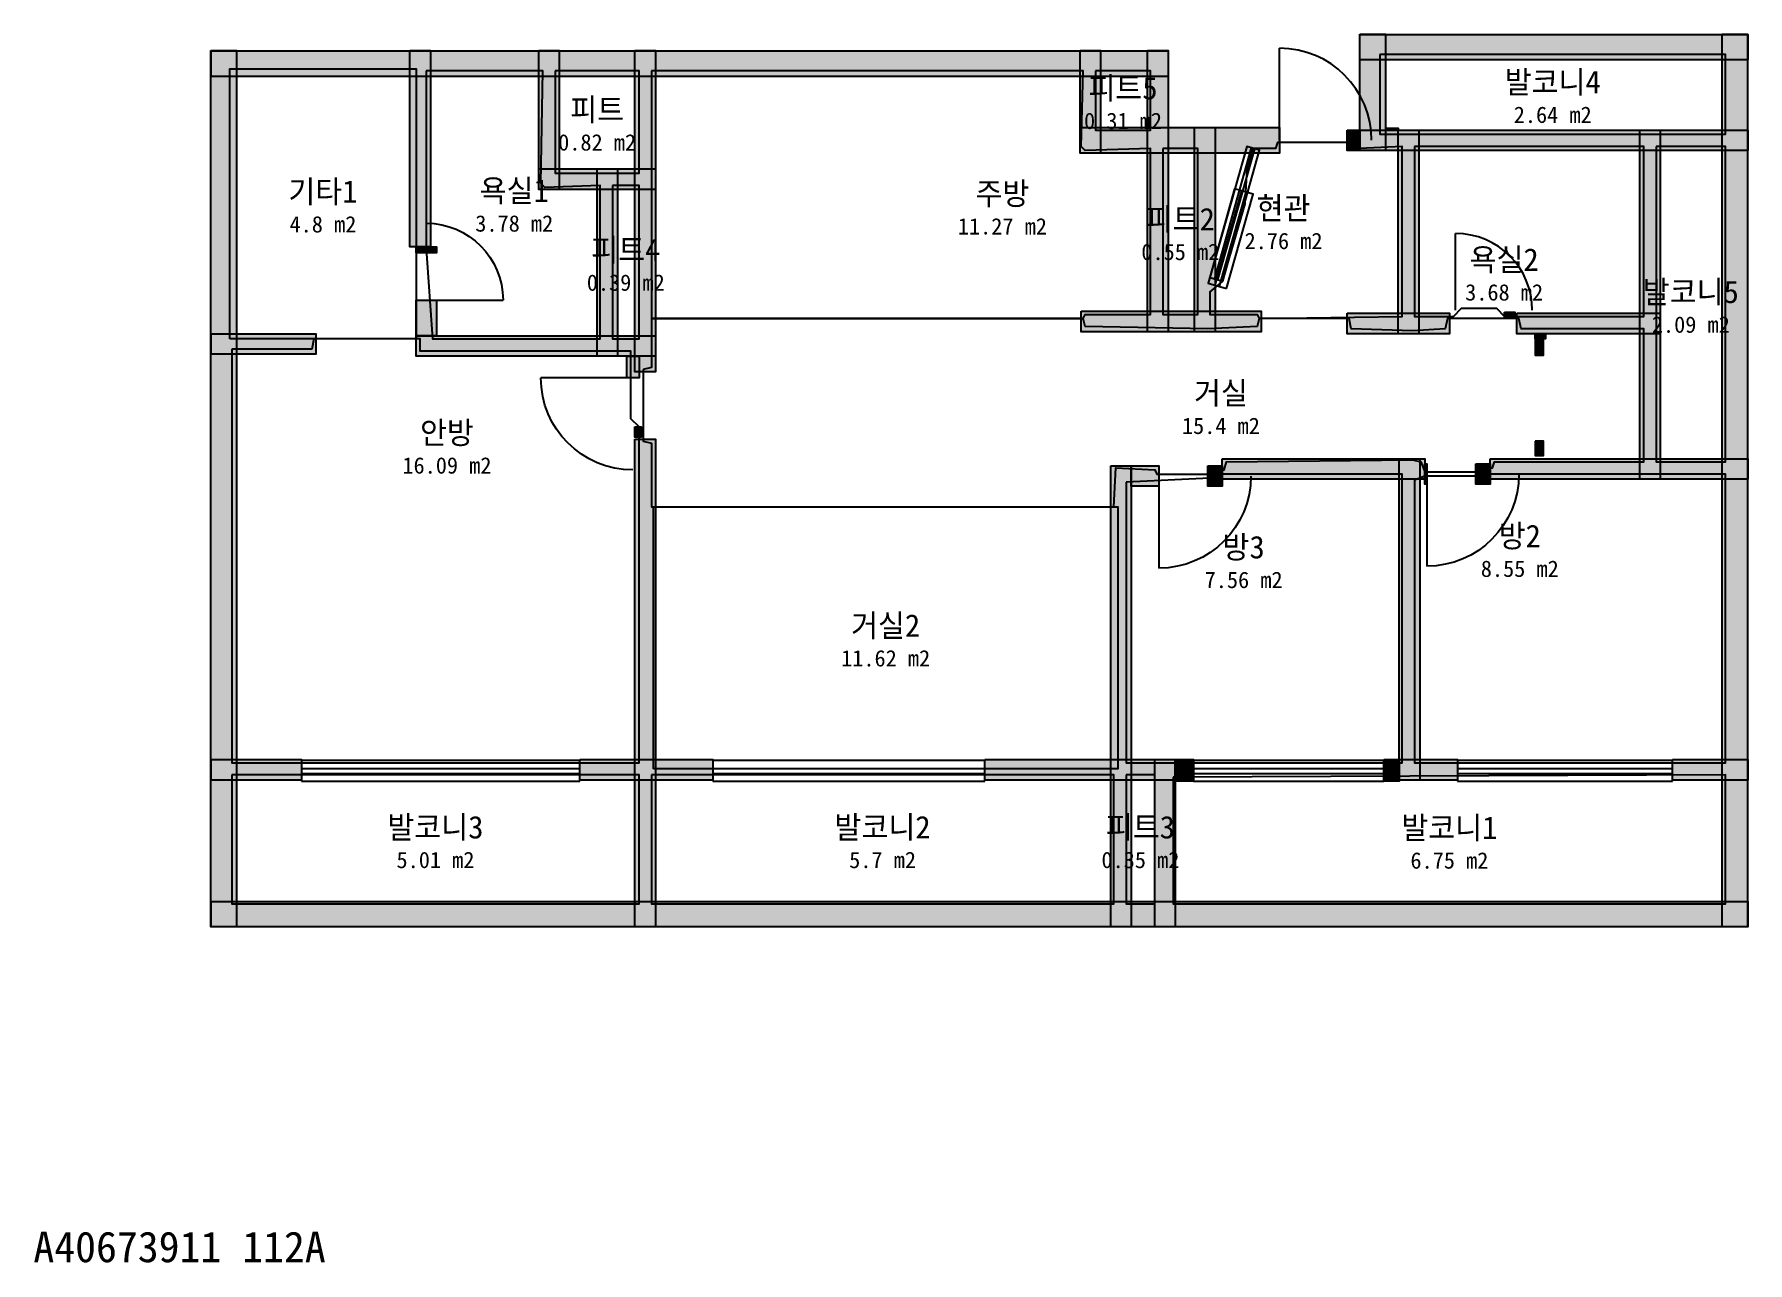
# Model space of a CAD drawing. Header units: millimetres. Extents: x 9 to 16756, y -905 to 11096.
import ezdxf
from ezdxf.enums import TextEntityAlignment as Align

# ---------------------------------------------------------------- set-up
doc = ezdxf.new("R2010")
doc.units = ezdxf.units.MM
for name, color, linetype in [('A-ANNO-TEXT', 7, 'Continuous'), ('A-AREA', 9, 'Continuous'), ('A-AREA-IDEN', 7, 'Continuous'), ('A-DOOR', 4, 'Continuous'), ('A-GLAZ', 5, 'Continuous'), ('A-WALL-EXTR', 7, 'Continuous'), ('A-WALL-PATT', 8, 'Continuous'), ('A-WALL-PRTN', 8, 'Continuous'), ('A-WALL-STRC', 7, 'Continuous')]:
    doc.layers.add(name, color=color, linetype=linetype)

# ---------------------------------------------------------------- blocks, each defined once
blk = doc.blocks.new('JJ-DOOR-SWING')
blk.add_line((0, 0), (0, 1000))
blk.add_arc((0, 0), 1000, 0, 90)
at = {"flags": 1}
for tag, p in [('WIDTH', (0, -150)), ('TYPE', (0, -250))]:
    blk.add_attdef(tag, p, '', height=80, dxfattribs=at)
blk = doc.blocks.new('JJ-WIN-DOUBLE')
for p, q in [((1000, 500), (0, 500)), ((0, 500), (0, -500)), ((1000, -500), (1000, 500)), ((0, 120), (1000, 120)), ((0, -120), (1000, -120)), ((0, -500), (1000, -500))]:
    blk.add_line(p, q)
at = {"flags": 1}
for tag, p in [('WIDTH', (0, -700)), ('TYPE', (0, -800))]:
    blk.add_attdef(tag, p, '', height=80, dxfattribs=at)

msp = doc.modelspace()

# ---------------------------------------------------------------- linework, layer by layer
at = {"layer": 'A-AREA'}
for points in [[(13160, 10900), (13160, 10120), (16540, 10120), (16540, 10900)], [(1920, 8120), (1920, 10760), (3740, 10760), (3740, 8120)], [(3840, 10740), (3840, 9000), (3900, 8120), (5540, 8120), (5540, 9620), (5000, 9600), (4960, 9640), (4980, 10740)], [(5100, 10740), (5100, 9740), (5920, 9740), (5920, 10740)], [(6040, 10740), (6040, 8320), (10260, 8320), (10280, 8360), (10920, 8360), (10920, 9980), (10280, 9960), (10240, 10000), (10260, 10740)], [(10380, 10740), (10380, 10160), (10920, 10160), (10920, 10740)], [(11040, 9980), (11040, 8360), (11380, 8360), (11380, 9980)], [(11920, 9980), (11860, 9780), (11840, 9440), (11620, 8680), (11500, 8580), (11500, 8360), (11960, 8360), (11980, 8320), (13380, 8340), (13380, 10000), (12960, 9980), (12860, 10040), (12160, 10040), (12140, 9980)], [(13500, 10000), (13500, 8340), (13880, 8340), (13960, 8420), (14300, 8420), (14380, 8340), (15740, 8340), (15740, 10000)], [(15860, 10000), (15860, 6920), (16540, 6920), (16540, 10000)], [(5660, 9620), (5660, 8120), (5920, 8120), (5920, 9620)], [(5960, 7820), (5960, 7120), (6040, 7100), (6040, 6480), (10560, 6480), (10580, 6860), (10960, 6840), (10980, 6800), (11500, 6800), (11520, 6840), (11640, 6840), (11660, 6920), (13480, 6940), (13560, 6920), (13600, 6820), (14120, 6820), (14140, 6860), (14260, 6860), (14280, 6920), (15740, 6920), (15740, 8220), (14540, 8220), (14520, 8320), (13820, 8320), (13800, 8220), (13480, 8200), (12880, 8220), (12860, 8320), (11980, 8320), (11960, 8240), (11480, 8220), (10280, 8240), (10260, 8320), (6040, 8320), (6040, 7840)], [(1940, 8020), (1940, 3980), (5920, 3980), (5920, 7260), (5840, 7340), (5840, 8000), (3780, 8000), (3780, 8120), (2740, 8120), (2720, 8020)], [(10680, 6720), (10680, 3980), (13380, 3980), (13380, 6800), (11600, 6800), (11580, 6720), (11500, 6760)], [(13500, 6740), (13500, 3980), (16540, 3980), (16540, 6800), (14220, 6800), (14200, 6740), (14120, 6780), (13600, 6780)], [(6060, 3920), (6060, 6480), (10600, 6480), (10600, 3920)], [(1940, 3860), (1940, 2600), (5920, 2600), (5920, 3860)], [(6040, 3860), (6040, 2600), (10560, 2600), (10560, 3860)], [(10680, 3860), (10680, 2600), (10960, 2600), (10960, 3860)], [(11140, 3840), (11140, 2600), (16540, 2600), (16540, 3860)]]:
    msp.add_lwpolyline(points, close=True, dxfattribs=at)
at = {"layer": 'A-GLAZ'}
for p, q in [((11547, 8706), (11907, 9986)), ((11577, 8698), (11937, 9978)), ((11550, 8646), (11810, 9566)), ((11594, 8634), (11854, 9554))]:
    msp.add_line(p, q, dxfattribs=at)
for points in [[(11625, 8684), (11985, 9964), (11859, 10000), (11499, 8720)], [(11663, 8614), (11923, 9534), (11741, 9586), (11481, 8666)]]:
    msp.add_lwpolyline(points, close=True, dxfattribs=at)
at = {"layer": 'A-WALL-EXTR'}
for points in [[(12964, 11095), (16756, 11095), (16756, 10845), (12964, 10845)], [(12965, 11096), (13215, 11096), (13215, 9960), (12965, 9960)], [(16505, 11096), (16755, 11096), (16755, 2376), (16505, 2376)], [(1735, 10936), (1985, 10936), (1985, 2376), (1735, 2376)], [(1736, 10935), (11090, 10935), (11090, 10685), (1736, 10685)], [(10230, 10185), (12180, 10185), (12180, 9935), (10230, 9935)], [(13220, 10180), (13340, 10180), (13340, 10160), (13220, 10160)], [(14380, 8380), (14480, 8380), (14480, 8320), (14380, 8320)], [(14680, 8160), (14780, 8160), (14780, 8120), (14680, 8120)], [(14680, 8120), (14680, 7960), (14760, 7960), (14760, 8120)], [(5880, 7260), (5940, 7260), (5940, 7160), (5880, 7160)], [(14680, 7120), (14680, 6980), (14760, 6980), (14760, 7120)], [(1736, 2625), (16756, 2625), (16756, 2375), (1736, 2375)]]:
    msp.add_lwpolyline(points, close=True, dxfattribs=at)
at = {"layer": 'A-WALL-PATT', "color": 8}
for points in [[(12964, 11095), (16756, 11095), (12964, 10845), (16756, 10845)], [(12965, 11096), (13215, 11096), (12965, 9960), (13215, 9960)], [(16505, 11096), (16755, 11096), (16505, 2376), (16755, 2376)], [(1735, 10936), (1985, 10936), (1735, 2376), (1985, 2376)], [(1736, 10935), (11090, 10935), (1736, 10685), (11090, 10685)], [(3680, 10936), (3880, 10936), (3680, 9020), (3880, 9020)], [(4940, 10936), (5140, 10936), (4940, 9580), (5140, 9580)], [(5880, 10936), (6080, 10936), (5880, 7800), (6080, 7800)], [(10230, 10936), (10430, 10936), (10230, 9936), (10430, 9936)], [(10890, 10936), (11090, 10936), (10890, 8190), (11090, 8190)], [(10230, 10185), (12180, 10185), (10230, 9935), (12180, 9935)], [(11350, 10184), (11550, 10184), (11350, 8190), (11550, 8190)], [(12840, 10160), (16756, 10160), (12840, 9960), (16756, 9960)], [(12840, 10160), (12964, 10160), (12840, 9960), (12964, 9960)], [(13220, 10180), (13220, 10160), (13340, 10160)], [(13340, 10160), (13340, 10180), (13220, 10180)], [(13340, 10160), (13540, 10160), (13340, 8170), (13540, 8170)], [(15700, 10160), (15900, 10160), (15700, 6750), (15900, 6750)], [(4940, 9780), (6080, 9780), (4940, 9580), (6080, 9580)], [(5510, 9780), (5710, 9780), (5510, 7950), (5710, 7950)], [(3740, 9020), (3940, 9020), (3740, 8960), (3940, 8960)], [(3740, 8500), (3940, 8500), (3740, 8150), (3940, 8150)], [(10240, 8390), (12000, 8390), (10240, 8190), (12000, 8190)], [(14380, 8380), (14380, 8320), (14480, 8320)], [(14480, 8320), (14480, 8380), (14380, 8380)], [(12840, 8370), (13840, 8370), (12840, 8170), (13840, 8170)], [(14500, 8370), (15900, 8370), (14500, 8170), (15900, 8170)], [(1736, 8170), (2760, 8170), (1736, 7970), (2760, 7970)], [(3740, 8150), (6080, 8150), (3740, 7950), (6080, 7950)], [(14680, 8160), (14680, 8120), (14780, 8120)], [(14780, 8120), (14780, 8160), (14680, 8160)], [(14760, 8120), (14680, 8120), (14680, 7960)], [(14680, 7960), (14760, 7960), (14760, 8120)], [(5800, 7950), (5920, 7950), (5800, 7740), (5920, 7740)], [(5880, 7260), (5880, 7160), (5940, 7160)], [(5940, 7160), (5940, 7260), (5880, 7260)], [(5880, 7140), (6080, 7140), (5880, 2376), (6080, 2376)], [(14760, 7120), (14680, 7120), (14680, 6980)], [(14680, 6980), (14760, 6980), (14760, 7120)], [(10530, 6880), (10730, 6880), (10530, 2376), (10730, 2376)], [(10730, 6880), (11000, 6880), (10730, 6680), (11000, 6680)], [(11480, 6880), (11620, 6880), (11480, 6680), (11620, 6680)], [(11620, 6950), (13600, 6950), (11620, 6750), (13600, 6750)], [(13350, 6950), (13550, 6950), (13350, 3810), (13550, 3810)], [(13600, 6900), (13620, 6900), (13600, 6700), (13620, 6700)], [(14100, 6900), (14240, 6900), (14100, 6700), (14240, 6700)], [(14240, 6950), (16756, 6950), (14240, 6750), (16756, 6750)], [(1736, 4010), (2620, 4010), (1736, 3810), (2620, 3810)], [(5340, 4010), (6640, 4010), (5340, 3810), (6640, 3810)], [(9300, 4010), (11340, 4010), (9300, 3810), (11340, 3810)], [(10960, 4010), (11160, 4010), (10960, 2376), (11160, 2376)], [(11160, 4000), (11340, 4000), (11160, 3800), (11340, 3800)], [(13200, 4010), (13920, 4010), (13200, 3810), (13920, 3810)], [(13200, 4000), (13350, 4000), (13200, 3800), (13350, 3800)], [(16020, 4010), (16756, 4010), (16020, 3810), (16756, 3810)], [(1736, 2625), (16756, 2625), (1736, 2375), (16756, 2375)]]:
    msp.add_solid(points, dxfattribs=at)
at = {"layer": 'A-WALL-PRTN'}
msp.add_lwpolyline([(5800, 7950), (5920, 7950), (5920, 7740), (5800, 7740)], close=True, dxfattribs=at)
at = {"layer": 'A-WALL-STRC'}
for points in [[(3680, 10936), (3880, 10936), (3880, 9020), (3680, 9020)], [(4940, 10936), (5140, 10936), (5140, 9580), (4940, 9580)], [(5880, 10936), (6080, 10936), (6080, 7800), (5880, 7800)], [(10230, 10936), (10430, 10936), (10430, 9936), (10230, 9936)], [(10890, 10936), (11090, 10936), (11090, 8190), (10890, 8190)], [(11350, 10184), (11550, 10184), (11550, 8190), (11350, 8190)], [(12840, 10160), (16756, 10160), (16756, 9960), (12840, 9960)], [(12840, 10160), (12964, 10160), (12964, 9960), (12840, 9960)], [(13340, 10160), (13540, 10160), (13540, 8170), (13340, 8170)], [(15700, 10160), (15900, 10160), (15900, 6750), (15700, 6750)], [(4940, 9780), (6080, 9780), (6080, 9580), (4940, 9580)], [(5510, 9780), (5710, 9780), (5710, 7950), (5510, 7950)], [(3740, 9020), (3940, 9020), (3940, 8960), (3740, 8960)], [(3740, 8500), (3940, 8500), (3940, 8150), (3740, 8150)], [(10240, 8390), (12000, 8390), (12000, 8190), (10240, 8190)], [(12840, 8370), (13840, 8370), (13840, 8170), (12840, 8170)], [(14500, 8370), (15900, 8370), (15900, 8170), (14500, 8170)], [(1736, 8170), (2760, 8170), (2760, 7970), (1736, 7970)], [(3740, 8150), (6080, 8150), (6080, 7950), (3740, 7950)], [(5880, 7140), (6080, 7140), (6080, 2376), (5880, 2376)], [(10530, 6880), (10730, 6880), (10730, 2376), (10530, 2376)], [(10730, 6880), (11000, 6880), (11000, 6680), (10730, 6680)], [(11480, 6880), (11620, 6880), (11620, 6680), (11480, 6680)], [(11620, 6950), (13600, 6950), (13600, 6750), (11620, 6750)], [(13350, 6950), (13550, 6950), (13550, 3810), (13350, 3810)], [(13600, 6900), (13620, 6900), (13620, 6700), (13600, 6700)], [(14100, 6900), (14240, 6900), (14240, 6700), (14100, 6700)], [(14240, 6950), (16756, 6950), (16756, 6750), (14240, 6750)], [(1736, 4010), (2620, 4010), (2620, 3810), (1736, 3810)], [(5340, 4010), (6640, 4010), (6640, 3810), (5340, 3810)], [(9300, 4010), (11340, 4010), (11340, 3810), (9300, 3810)], [(10960, 4010), (11160, 4010), (11160, 2376), (10960, 2376)], [(11160, 4000), (11340, 4000), (11340, 3800), (11160, 3800)], [(13200, 4010), (13920, 4010), (13920, 3810), (13200, 3810)], [(13200, 4000), (13350, 4000), (13350, 3800), (13200, 3800)], [(16020, 4010), (16756, 4010), (16756, 3810), (16020, 3810)]]:
    msp.add_lwpolyline(points, close=True, dxfattribs=at)

# ---------------------------------------------------------------- block references
at = {"layer": 'A-DOOR'}
for p, xscale, yscale in [((12180, 10060), 0.9, 0.9), ((13900, 8400), 0.75, 0.75), ((11000, 6780), 0.9, -0.9), ((13620, 6800), 0.9, -0.9)]:
    msp.add_blockref('JJ-DOOR-SWING', p, dxfattribs=dict(at, xscale=xscale, yscale=yscale))
for p, xscale, yscale, rotation in [((3840, 8500), 0.75, -0.75, 90), ((5860, 7740), 0.9, -0.9, -90)]:
    msp.add_blockref('JJ-DOOR-SWING', p, dxfattribs=dict(at, xscale=xscale, yscale=yscale, rotation=rotation))
at = {"layer": 'A-GLAZ', "yscale": 0.2}
for p, xscale in [((2620, 3900), 2.72), ((6640, 3900), 2.66), ((11340, 3900), 1.86), ((13920, 3900), 2.1)]:
    msp.add_blockref('JJ-WIN-DOUBLE', p, dxfattribs=dict(at, xscale=xscale))

# ---------------------------------------------------------------- texts
at = {"layer": 'A-ANNO-TEXT'}
msp.add_text('A40673911 112A', height=300, dxfattribs=at).set_placement((0, -900))
at = {"layer": 'A-AREA-IDEN'}
for s, height, p in [('발코니4', 220, (14850, 10630)), ('피트5', 220, (10650, 10570)), ('피트', 220, (5510, 10360)), ('2.64 m2', 160, (14850, 10310)), ('0.31 m2', 160, (10650, 10250)), ('0.82 m2', 160, (5510, 10040)), ('기타1', 220, (2830, 9560)), ('욕실1', 220, (4700, 9568)), ('주방', 220, (9471, 9540)), ('피트2', 220, (11210, 9290)), ('현관', 220, (12219, 9397)), ('4.8 m2', 160, (2830, 9240)), ('3.78 m2', 160, (4700, 9248)), ('11.27 m2', 160, (9471, 9220)), ('피트4', 220, (5790, 8990)), ('0.55 m2', 160, (11210, 8970)), ('2.76 m2', 160, (12219, 9077)), ('욕실2', 220, (14375, 8895)), ('0.39 m2', 160, (5790, 8670)), ('발코니5', 220, (16200, 8580)), ('3.68 m2', 160, (14375, 8575)), ('2.09 m2', 160, (16200, 8260)), ('거실', 220, (11607, 7591)), ('안방', 220, (4042, 7204)), ('15.4 m2', 160, (11607, 7271)), ('16.09 m2', 160, (4042, 6884)), ('방3', 220, (11829, 6086)), ('방2', 220, (14528, 6195)), ('8.55 m2', 160, (14528, 5875)), ('7.56 m2', 160, (11829, 5766)), ('거실2', 220, (8330, 5320)), ('11.62 m2', 160, (8330, 5000)), ('발코니3', 220, (3930, 3350)), ('발코니2', 220, (8300, 3350)), ('피트3', 220, (10820, 3350)), ('발코니1', 220, (13840, 3345)), ('5.01 m2', 160, (3930, 3030)), ('5.7 m2', 160, (8300, 3030)), ('0.35 m2', 160, (10820, 3030)), ('6.75 m2', 160, (13840, 3025))]:
    msp.add_text(s, height=height, dxfattribs=at).set_placement(p, align=Align.MIDDLE_CENTER)

doc.saveas('drawing.dxf')
